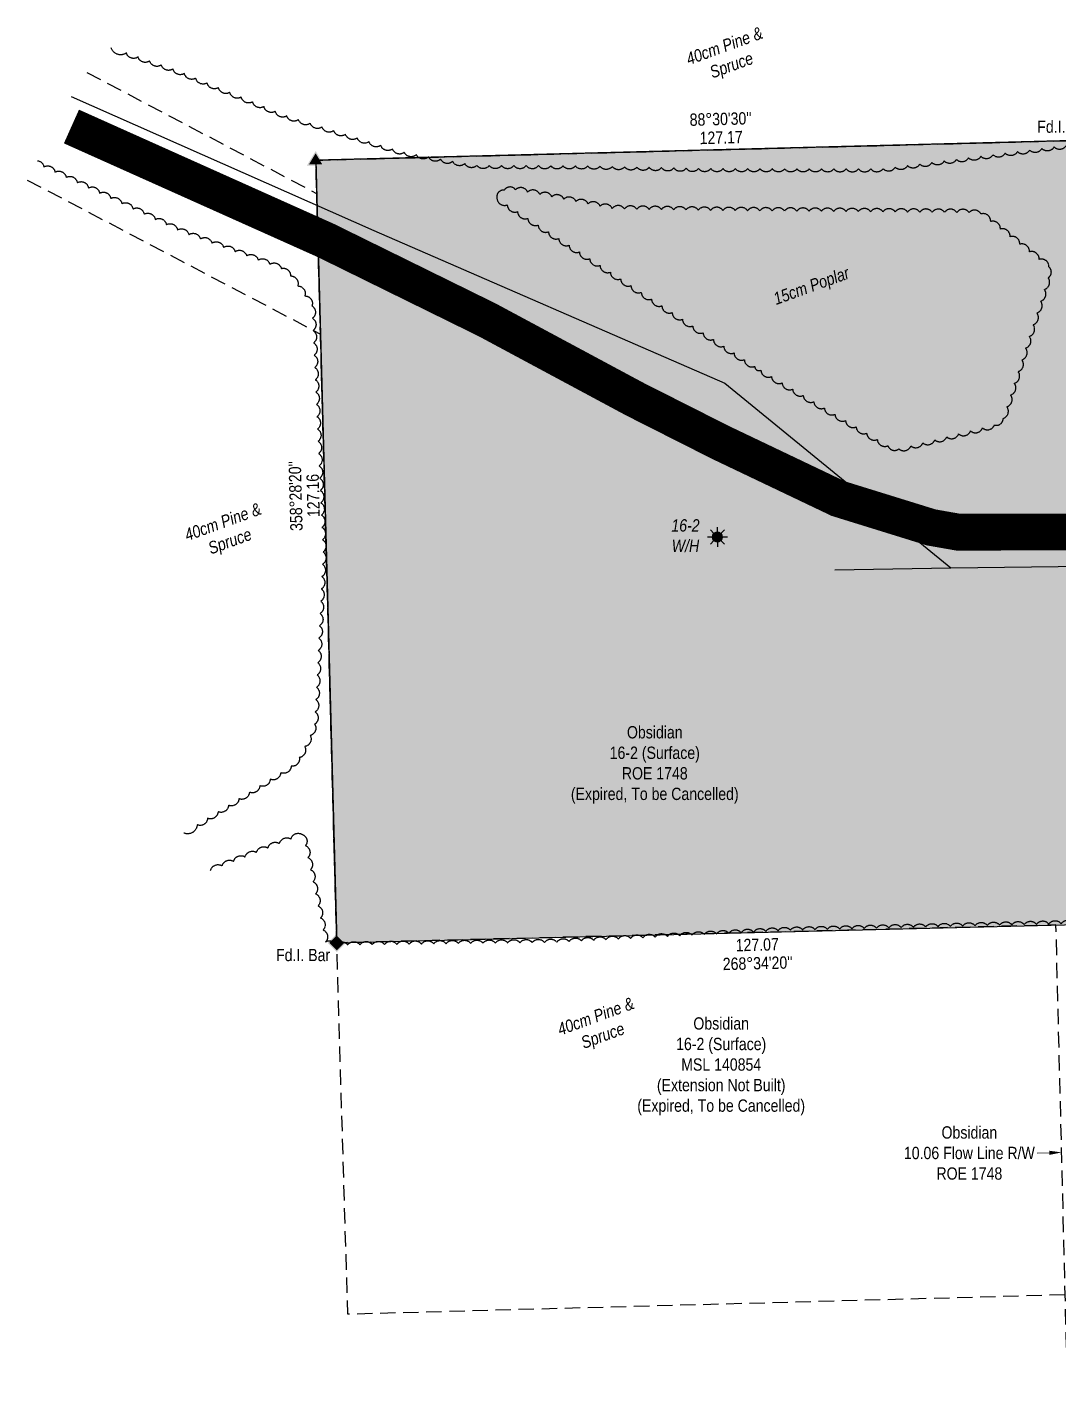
# Model space of a CAD drawing. Extents: x 617220 to 621168, y 5895697 to 5898742.
# Drawn here: x 617569 to 618406, y 5895771 to 5896880 of the extents above; entities that cross this region are included whole.
import ezdxf
from ezdxf.enums import TextEntityAlignment as Align

# ---------------------------------------------------------------- set-up
doc = ezdxf.new("R2010")
doc.units = 0
doc.header["$LTSCALE"] = 5
doc.header["$PDMODE"] = 34
doc.header["$PDSIZE"] = 0.03
doc.linetypes.add('0', pattern=[1, 1, 0])
doc.linetypes.add('foc-ACCESSROAD', pattern=[3.75, 2.5, -1.25])
doc.layers.get('Defpoints').update_dxf_attribs({"color": 9})
for name, color, linetype in [('AS-POWER', 104, 'foc-POWER'), ('AS-ROADS', 254, 'Continuous'), ('C-AR', 13, 'foc-ACCESSROAD'), ('C-WS', 13, 'foc-ACCESSROAD'), ('C-WS-S', 8, 'Continuous'), ('L-BD', 7, 'Continuous'), ('L-MON', 1, 'Continuous'), ('L-MON-T', 1, 'Continuous'), ('P-PROPOSED', 10, 'Continuous'), ('P-PROPOSED-H', 21, 'Continuous'), ('T-BUSH', 110, '0'), ('T-BUSH-T', 110, 'Continuous')]:
    doc.layers.add(name, color=color, linetype=linetype)
doc.layers.add('C-AR-T', color=13, linetype='Continuous', lineweight=9)
doc.layers.add('C-WS-T', color=13, linetype='Continuous', lineweight=9)
doc.styles.add('80CG', font='ARIALN.TTF', dxfattribs={"height": 10})
doc.styles.add('80L', font='ARIALN.TTF', dxfattribs={"height": 10})
doc.styles.add('80LS', font='ARIALNI.TTF', dxfattribs={"height": 10})
doc.styles.add('foc-LtypeFont', font='ARIALN.TTF', dxfattribs={"height": 7.35})
doc.linetypes.add('foc-POWER', pattern='A,6,-1,["P",foc-LtypeFont,S=0.2,R=0,X=-0.625,Y=-0.75],-1.24,4', length=12.24)
doc.dimstyles.new('Compass 5 000', dxfattribs={"dimscale": 5, "dimtxt": 9, "dimasz": 2, "dimexe": 0.2, "dimexo": 0.0625, "dimgap": 0.5, "dimtad": 0, "dimtih": 1, "dimtoh": 1, "dimzin": 0, "dimdsep": 46, "dimtxsty": '80CG', "dimcen": 0.1, "dimse1": 1, "dimse2": 1, "dimclrd": 256, "dimclrt": 256, "dimaunit": 1, "dimadec": 4, "dimazin": 0, "dimtfac": 0.06, "dimtofl": 0, "dimtmove": 0, "dimatfit": 1, "dimfxl": 0.2, "dimtolj": 1, "dimtzin": 0, "dimlwd": -1, "dimarcsym": 0})

# ---------------------------------------------------------------- blocks, each defined once
blk = doc.blocks.new('STRIA')
blk.add_hatch(color=255).paths.add_polyline_path([(-0.04, 1.52), (-1.47, -0.87), (1.39, -0.87)])
blk = doc.blocks.new('STRIAA')
blk.add_blockref('STRIA', (0, 0))
blk = doc.blocks.new('STRIB')
at = {"color": 1}
blk.add_solid([(-1.12, -0.67), (-0.04, 1.13), (1.04, -0.67)], dxfattribs=at)
blk = doc.blocks.new('STRIBB')
blk.add_blockref('STRIB', (0, 0))
blk = doc.blocks.new('STRICC')
for name in ['STRIAA', 'STRIBB']:
    blk.add_blockref(name, (0, 0))
blk = doc.blocks.new('fdspike')
blk.add_blockref('STRICC', (0, 0))
blk = doc.blocks.new('SMONA')
blk.add_hatch(color=255).paths.add_polyline_path([(0, -1.49), (1.49, 0), (0, 1.49), (-1.49, 0)])
blk = doc.blocks.new('SMONAA')
blk.add_blockref('SMONA', (0, 0))
blk = doc.blocks.new('SMONB')
at = {"color": 1}
blk.add_solid([(0, 1.2), (1.2, 0), (-1.2, 0), (0, -1.2)], dxfattribs=at)
blk = doc.blocks.new('SMONBB')
blk.add_blockref('SMONB', (0, 0))
blk = doc.blocks.new('SMONCC')
for name in ['SMONAA', 'SMONBB']:
    blk.add_blockref(name, (0, 0))
blk = doc.blocks.new('FDIBAR')
blk.add_blockref('SMONCC', (0, 0))
blk = doc.blocks.new('GAS')
h = blk.add_hatch(color=255)
h.dxf.hatch_style = 1
edge = h.paths.add_edge_path()
edge.add_arc((0, 0), 0.9, 0, 360)
for p, q in [((-0.81, 0), (-1.62, 0)), ((-0.57, 0.57), (-1.14, 1.14)), ((0, 0.81), (0, 1.62)), ((0.57, 0.57), (1.14, 1.14)), ((1.62, 0), (0.81, 0)), ((-0.57, -0.57), (-1.14, -1.14)), ((0, -0.81), (0, -1.62)), ((1.14, -1.14), (0.57, -0.57))]:
    blk.add_line(p, q)
blk.add_circle((0, 0), 0.8)
blk = doc.blocks.new('*D436')
at = {"layer": 'C-AR-T', "transparency": 16777216}
for p, q in [((618468.9, 5895968.2), (618478.9, 5895968.4)), ((618398.7, 5895966.4), (618388.7, 5895966.2))]:
    blk.add_line(p, q, dxfattribs=at)
for points in [[(618398.6, 5895968.1), (618398.7, 5895964.7), (618408.7, 5895966.7)], [(618468.9, 5895969.8), (618469, 5895966.5), (618458.9, 5895967.9)]]:
    blk.add_solid(points, dxfattribs=at)
at = {"layer": 'Defpoints', "color": 0, "transparency": 16777216}
for p in [(618408.5, 5895974.6), (618458.7, 5895975.8), (618408.7, 5895966.7)]:
    blk.add_point(p, dxfattribs=at)
at = {"layer": 'C-AR-T', "transparency": 16777216, "insert": (618333.7, 5895966.2), "char_height": 10, "attachment_point": 5, "style": '80CG'}
blk.add_mtext('\\A1;Obsidian\\P10.06 Flow Line R/W\\PROE 1748', dxfattribs=at)

msp = doc.modelspace()

# ---------------------------------------------------------------- hatches: boundary and pattern name
at = {"layer": 'P-PROPOSED-H'}
h = msp.add_hatch(color=256, dxfattribs=at)
h.dxf.hatch_style = 1
h.paths.add_polyline_path([(617802.993, 5896772.193), (617819.943, 5896136.848), (618454.863, 5896152.668), (618438.418, 5896788.743)])

# ---------------------------------------------------------------- linework, layer by layer
at = {"layer": 'AS-POWER', "flags": 128}
for points in [[(617604.275, 5896824.053), (617849.981, 5896715.074), (618135.073, 5896591.225), (618318.765, 5896441.256), (619256.907, 5896452.976)], [(618224.447, 5896439.625), (618318.765, 5896441.256)]]:
    msp.add_lwpolyline(points, dxfattribs=at)
at = {"layer": 'AS-ROADS', "flags": 128}
msp.add_lwpolyline([(617604.463, 5896799.628, 29.989, 29.989, 0), (617811.423, 5896706.928, 29.989, 29.989, 0), (617942.088, 5896642.648, 29.989, 29.989, 0), (618061.708, 5896578.438, 29.989, 29.989, 0), (618131.568, 5896543.133, 29.989, 29.989, 0), (618227.258, 5896497.523, 29.989, 29.989, 0), (618302.838, 5896474.118, 29.989, 29.989, 0), (618324.233, 5896470.363, 29.989, 29.989, 0), (618433.763, 5896470.463, 29.989, 29.989, 0), (618604.853, 5896473.803, 29.989, 29.989, 0), (618805.738, 5896479.538, 29.989, 29.989, 0), (618951.678, 5896485.358, 29.989, 29.989, 0), (619075.833, 5896488.368, 29.989, 29.989, 0), (619115.289, 5896490.857, 0, 0, 0)], format="xyseb", dxfattribs=at)
at = {"layer": 'C-AR', "flags": 128}
msp.add_lwpolyline([(617568.639, 5896756.186), (617806.757, 5896631.083), (617803.717, 5896745.052), (617615.005, 5896844.486)], dxfattribs=at)
at = {"layer": 'C-WS', "flags": 128}
msp.add_lwpolyline([(618413.544, 5895770.863), (618411.542, 5895851.061), (618404.04, 5896151.402), (617819.943, 5896136.848), (617806.757, 5896631.083), (617803.717, 5896745.052), (617802.993, 5896772.193), (618438.418, 5896788.743), (618445.347, 5896520.735), (618906.623, 5896532.311), (618982.772, 5896534.222), (619102.384, 5896537.223), (619106.513, 5896537.327), (619109.027, 5896436.794), (619104.908, 5896436.69), (618985.307, 5896433.689), (618909.157, 5896431.778), (618826.821, 5896429.712), (618813.942, 5896429.389), (618537.416, 5896422.449), (618447.946, 5896420.204), (618449.257, 5896369.477), (618454.863, 5896152.668), (618461.817, 5895852.421), (618463.822, 5895772.119)], dxfattribs=at)
msp.add_lwpolyline([(618445.347, 5896520.735), (618447.946, 5896420.204), (618537.416, 5896422.449), (618538.775, 5896371.922), (618553.311, 5895854.891), (618461.817, 5895852.421), (618411.542, 5895851.061), (617828.898, 5895835.32), (617819.943, 5896136.848), (617806.757, 5896631.083), (617803.717, 5896745.052), (617802.993, 5896772.193), (618438.418, 5896788.743), (618445.347, 5896520.735)], close=True, dxfattribs=at)
at = {"layer": 'P-PROPOSED', "flags": 128}
msp.add_lwpolyline([(617802.993, 5896772.193), (617819.943, 5896136.848), (618454.863, 5896152.668), (618438.418, 5896788.743)], close=True, dxfattribs=at)
at = {"layer": 'T-BUSH', "flags": 128}
for points in [[(618545.253, 5896856.824, -0.52056705), (618538.334, 5896849.61, -0.52056705), (618531.414, 5896842.396, -0.52056705), (618524.494, 5896835.181, -0.52056705), (618517.574, 5896827.967, -0.52056705), (618510.654, 5896820.753, -0.52056705), (618503.735, 5896813.539, -0.52056705), (618496.815, 5896806.324, -0.52056705), (618489.895, 5896799.11, -0.52056705), (618481.584, 5896794.526, -0.52056705), (618471.726, 5896792.869, -0.52056705), (618461.868, 5896791.211, -0.52056705), (618452.01, 5896789.554, -0.52056705), (618442.123, 5896788.089, -0.52056705), (618432.207, 5896786.826, -0.52056705), (618422.291, 5896785.563, -0.52056705), (618412.374, 5896784.3, -0.52056705), (618402.458, 5896783.037, -0.52056705), (618392.542, 5896781.774, -0.52056705), (618382.625, 5896780.512, -0.52056705), (618372.709, 5896779.249, -0.52056705), (618362.792, 5896777.986, -0.52056705), (618352.876, 5896776.723, -0.52056705), (618342.96, 5896775.46, -0.52056705), (618333.043, 5896774.197, -0.52056705), (618323.127, 5896772.934, -0.52056705), (618313.211, 5896771.671, -0.52056705), (618303.294, 5896770.408, -0.52056705), (618293.378, 5896769.146, -0.52056705), (618283.462, 5896767.883, -0.52056705), (618273.545, 5896766.62, -0.52056705), (618263.629, 5896765.357, -0.52056705), (618253.644, 5896765.199, -0.52056705), (618243.647, 5896765.224, -0.52056705), (618233.651, 5896765.249, -0.52056705), (618223.654, 5896765.274, -0.52056705), (618213.658, 5896765.298, -0.52056705), (618203.662, 5896765.323, -0.52056705), (618193.665, 5896765.348, -0.52056705), (618183.669, 5896765.373, -0.52056705), (618173.672, 5896765.398, -0.52056705), (618163.676, 5896765.423, -0.52056705), (618153.679, 5896765.448, -0.52056705), (618143.683, 5896765.473, -0.52056705), (618133.687, 5896765.498, -0.52056705), (618123.69, 5896765.523, -0.52056705), (618113.694, 5896765.547, -0.52056705), (618103.699, 5896765.716, -0.52056705), (618093.706, 5896765.974, -0.52056705), (618083.713, 5896766.231, -0.52056705), (618073.72, 5896766.489, -0.52056705), (618063.727, 5896766.747, -0.52056705), (618053.734, 5896767.004, -0.52056705), (618043.74, 5896767.262, -0.52056705), (618033.747, 5896767.52, -0.52056705), (618023.753, 5896767.698, -0.52056705), (618013.757, 5896767.742, -0.52056705), (618003.76, 5896767.786, -0.52056705), (617993.764, 5896767.829, -0.52056705), (617983.768, 5896767.873, -0.52056705), (617973.771, 5896767.917, -0.52056705), (617963.775, 5896767.961, -0.52056705), (617953.778, 5896768.004, -0.52056705), (617943.782, 5896768.048, -0.52056705), (617933.786, 5896768.092, -0.52056705), (617923.922, 5896769.549, -0.52056705), (617914.092, 5896771.367, -0.52056705), (617904.262, 5896773.184, -0.52056705), (617894.433, 5896775.002, -0.52056705), (617884.603, 5896776.819, -0.52056705), (617874.773, 5896778.637, -0.52056705), (617865.175, 5896781.39, -0.52056705), (617855.634, 5896784.372, -0.52056705), (617846.092, 5896787.354, -0.52056705), (617836.551, 5896790.336, -0.52056705), (617827.01, 5896793.318, -0.52056705), (617817.468, 5896796.3, -0.52056705), (617807.927, 5896799.282, -0.52056705), (617798.386, 5896802.265, -0.52056705), (617788.844, 5896805.247, -0.52056705), (617779.303, 5896808.229, -0.52056705), (617770.05, 5896812.004, -0.52056705), (617760.818, 5896815.839, -0.52056705), (617751.587, 5896819.674, -0.52056705), (617742.355, 5896823.509, -0.52056705), (617733.124, 5896827.345, -0.52056705), (617723.892, 5896831.18, -0.52056705), (617714.661, 5896835.015, -0.52056705), (617705.429, 5896838.851, -0.52056705), (617696.198, 5896842.686, -0.52056705), (617686.916, 5896846.388, -0.52056705), (617677.457, 5896849.621, -0.52056705), (617667.998, 5896852.854, -0.52056705), (617658.539, 5896856.087, -0.52056705), (617649.079, 5896859.32, -0.52056705), (617636.773, 5896863.526, -0.52056705)], [(617576.875, 5896771.872, -0.33134828), (617582.152, 5896766.846, -0.52056705), (617591.192, 5896762.579, -0.52056705), (617600.232, 5896758.312, -0.52056705), (617609.272, 5896754.045, -0.52056705), (617618.312, 5896749.778, -0.52056705), (617627.352, 5896745.511, -0.52056705), (617636.392, 5896741.244, -0.52056705), (617645.432, 5896736.976, -0.52056705), (617654.472, 5896732.709, -0.52056705), (617663.512, 5896728.442, -0.52056705), (617672.552, 5896724.175, -0.52056705), (617681.592, 5896719.908, -0.52056705), (617690.632, 5896715.641, -0.52056705), (617699.859, 5896711.821, -0.52056705), (617709.245, 5896708.383, -0.52056705), (617718.632, 5896704.945, -0.52056705), (617728.019, 5896701.508, -0.52056705), (617737.406, 5896698.07, -0.52056705), (617746.792, 5896694.632, -0.52056705), (617756.179, 5896691.194, -0.52056705), (617765.566, 5896687.757, -0.52056705), (617774.953, 5896684.319, -0.52056705), (617782.376, 5896678.299, -0.52056705), (617788.199, 5896670.173, -0.52056705), (617794.022, 5896662.048, -0.52056705), (617799.824, 5896653.915, -0.52056705), (617800.275, 5896643.929, -0.52056705), (617800.726, 5896633.942, -0.52056705), (617801.178, 5896623.956, -0.52056705), (617801.629, 5896613.97, -0.52056705), (617802.08, 5896603.984, -0.52056705), (617802.532, 5896593.997, -0.52056705), (617802.983, 5896584.011, -0.52056705), (617803.434, 5896574.025, -0.52056705), (617803.886, 5896564.039, -0.52056705), (617804.337, 5896554.052, -0.52056705), (617804.788, 5896544.066, -0.52056705), (617805.239, 5896534.08, -0.52056705), (617805.691, 5896524.094, -0.52056705), (617806.142, 5896514.107, -0.52056705), (617806.593, 5896504.121, -0.52056705), (617807.045, 5896494.135, -0.52056705), (617807.496, 5896484.148, -0.52056705), (617807.947, 5896474.162, -0.52056705), (617808.399, 5896464.176, -0.52056705), (617808.85, 5896454.19, -0.52056705), (617808.399, 5896444.205, -0.52056705), (617807.905, 5896434.221, -0.52056705), (617807.412, 5896424.237, -0.52056705), (617806.918, 5896414.253, -0.52056705), (617806.425, 5896404.268, -0.52056705), (617805.931, 5896394.284, -0.52056705), (617805.437, 5896384.3, -0.52056705), (617804.944, 5896374.315, -0.52056705), (617804.45, 5896364.331, -0.52056705), (617803.957, 5896354.347, -0.52056705), (617803.463, 5896344.363, -0.52056705), (617802.97, 5896334.378, -0.52056705), (617802.476, 5896324.394, -0.52056705), (617801.982, 5896314.41, -0.52056705), (617798.332, 5896305.24, -0.52056705), (617793.934, 5896296.263, -0.52056705), (617789.536, 5896287.286, -0.52056705), (617782.95, 5896280.285, -0.52056705), (617774.465, 5896275, -0.52056705), (617765.98, 5896269.716, -0.52056705), (617757.494, 5896264.431, -0.52056705), (617749.009, 5896259.146, -0.52056705), (617740.524, 5896253.861, -0.52056705), (617732.039, 5896248.576, -0.52056705), (617723.553, 5896243.292, -0.52056705), (617715.068, 5896238.007, -0.52056705), (617706.583, 5896232.722, -0.52056705), (617695.812, 5896226.014)], [(617717.533, 5896195.7, -0.52056705), (617726.845, 5896199.335, -0.52056705), (617736.157, 5896202.971, -0.52056705), (617745.469, 5896206.607, -0.52056705), (617754.781, 5896210.243, -0.52056705), (617764.092, 5896213.879, -0.52056705), (617773.404, 5896217.515, -0.52056705), (617782.716, 5896221.151, -0.52056705), (617792.028, 5896224.786, -0.52056705), (617794.523, 5896215.83, -0.52056705), (617796.57, 5896206.046, -0.52056705), (617798.617, 5896196.261, -0.52056705), (617800.664, 5896186.476, -0.52056705), (617802.711, 5896176.692, -0.52056705), (617804.758, 5896166.907, -0.52056705), (617806.805, 5896157.123, -0.52056705), (617808.852, 5896147.338, -0.52056705), (617810.9, 5896137.553, -0.52056705), (617818.767, 5896135.025, -0.52056705), (617828.763, 5896135.15, -0.52056705), (617838.758, 5896135.275, -0.52056705), (617848.754, 5896135.4, -0.52056705), (617858.75, 5896135.525, -0.52056705), (617868.745, 5896135.649, -0.52056705), (617878.741, 5896135.774, -0.52056705), (617888.737, 5896135.899, -0.52056705), (617898.732, 5896136.024, -0.52056705), (617908.728, 5896136.149, -0.52056705), (617918.724, 5896136.274, -0.52056705), (617928.72, 5896136.399, -0.52056705), (617938.715, 5896136.524, -0.52056705), (617948.711, 5896136.648, -0.52056705), (617958.707, 5896136.773, -0.52056705), (617968.702, 5896136.898, -0.52056705), (617978.698, 5896137.023, -0.52056705), (617988.694, 5896137.148, -0.52056705), (617998.687, 5896137.343, -0.52056705), (618008.67, 5896137.86, -0.52056705), (618018.653, 5896138.376, -0.52056705), (618028.636, 5896138.892, -0.52056705), (618038.62, 5896139.408, -0.52056705), (618048.603, 5896139.924, -0.52056705), (618058.586, 5896140.441, -0.52056705), (618068.569, 5896140.957, -0.52056705), (618078.552, 5896141.473, -0.52056705), (618088.535, 5896141.989, -0.52056705), (618098.518, 5896142.505, -0.52056705), (618108.501, 5896143.022, -0.52056705), (618118.484, 5896143.538, -0.52056705), (618128.468, 5896144.054, -0.52056705), (618138.451, 5896144.57, -0.52056705), (618148.434, 5896145.086, -0.52056705), (618158.417, 5896145.603, -0.52056705), (618168.4, 5896146.119, -0.52056705), (618178.383, 5896146.635, -0.52056705), (618188.37, 5896147.05, -0.52056705), (618198.364, 5896147.293, -0.52056705), (618208.357, 5896147.535, -0.52056705), (618218.351, 5896147.778, -0.52056705), (618228.344, 5896148.02, -0.52056705), (618238.338, 5896148.263, -0.52056705), (618248.331, 5896148.505, -0.52056705), (618258.325, 5896148.748, -0.52056705), (618268.318, 5896148.99, -0.52056705), (618278.312, 5896149.233, -0.52056705), (618288.305, 5896149.475, -0.52056705), (618298.299, 5896149.717, -0.52056705), (618308.292, 5896149.96, -0.52056705), (618318.286, 5896150.202, -0.52056705), (618328.279, 5896150.445, -0.52056705), (618338.273, 5896150.687, -0.52056705), (618348.266, 5896150.93, -0.52056705), (618358.26, 5896151.172, -0.52056705), (618368.254, 5896151.415, -0.52056705), (618378.247, 5896151.657, -0.52056705), (618388.241, 5896151.9, -0.52056705), (618398.234, 5896152.142, -0.52056705), (618408.228, 5896152.385, -0.52056705), (618418.221, 5896152.627, -0.52056705), (618428.215, 5896152.87, -0.52056705), (618437.994, 5896153.602, -0.52056705), (618444.952, 5896160.779, -0.52056705), (618451.911, 5896167.956, -0.52056705), (618458.317, 5896175.356, -0.52056705), (618458.304, 5896185.353, -0.52056705), (618458.29, 5896195.349, -0.52056705), (618458.276, 5896205.346, -0.52056705), (618458.263, 5896215.342, -0.52056705), (618458.249, 5896225.338, -0.52056705), (618458.236, 5896235.335, -0.52056705), (618458.222, 5896245.331, -0.52056705), (618458.209, 5896255.328, -0.52056705), (618458.195, 5896265.324, -0.52056705), (618458.181, 5896275.321, -0.52056705), (618458.168, 5896285.317, -0.52056705), (618457.488, 5896295.288, -0.52056705), (618456.723, 5896305.255, -0.52056705), (618455.959, 5896315.222, -0.52056705), (618455.194, 5896325.189, -0.52056705), (618454.43, 5896335.156, -0.52056705), (618453.666, 5896345.124, -0.52056705), (618452.901, 5896355.091, -0.52056705), (618452.137, 5896365.058, -0.52056705), (618451.373, 5896375.025, -0.52056705), (618458.726, 5896379.32, -0.52056705), (618468.349, 5896382.028, -0.52056705), (618477.971, 5896384.737, -0.52056705), (618487.594, 5896387.446, -0.52056705), (618497.216, 5896390.155, -0.52056705), (618506.838, 5896392.864, -0.52056705), (618516.461, 5896395.573, -0.52056705), (618526.083, 5896398.282, -0.52056705), (618535.706, 5896400.991, -0.52056705), (618545.328, 5896403.7, -0.52056705), (618554.951, 5896406.408, -0.52056705), (618564.573, 5896409.117, -0.52056705), (618574.195, 5896411.826, -0.52056705), (618583.818, 5896414.535, -0.52056705), (618593.716, 5896415.053, -0.52056705), (618603.709, 5896414.81, -0.52056705), (618613.703, 5896414.566, -0.52056705), (618623.696, 5896414.322, -0.52056705), (618633.69, 5896414.078, -0.52056705), (618643.683, 5896413.835, -0.52056705), (618653.677, 5896413.591, -0.52056705), (618663.67, 5896413.347, -0.52056705), (618673.664, 5896413.104, -0.52056705), (618683.657, 5896412.86, -0.52056705), (618693.65, 5896412.616, -0.52056705), (618703.644, 5896412.373, -0.52056705), (618713.637, 5896412.129, -0.52056705), (618723.631, 5896411.885, -0.52056705), (618733.624, 5896411.641, -0.52056705), (618743.618, 5896411.398, -0.52056705), (618753.611, 5896411.154, -0.52056705), (618763.605, 5896410.91, -0.52056705), (618773.452, 5896410.216, -0.52056705), (618781.689, 5896404.551, -0.52056705), (618789.925, 5896398.886, -0.52056705), (618798.162, 5896393.222, -0.52056705), (618806.398, 5896387.557, -0.52056705), (618812.689, 5896379.942, -0.52056705), (618818.37, 5896371.717, -0.52056705), (618824.05, 5896363.492, -0.52056705), (618829.731, 5896355.266, -0.52056705), (618835.412, 5896347.041, -0.52056705), (618837.478, 5896337.662, -0.52056705), (618837.61, 5896327.666, -0.52056705), (618837.743, 5896317.671, -0.52056705), (618837.876, 5896307.675, -0.52056705), (618838.008, 5896297.679, -0.52056705), (618838.141, 5896287.684, -0.52056705), (618838.334, 5896273.153, -0.52056705)]]:
    msp.add_lwpolyline(points, format="xyb", dxfattribs=at)
msp.add_lwpolyline([(618164.392, 5896601.69, 0.52056705), (618172.986, 5896596.584, 0.52056705), (618181.58, 5896591.478, 0.52056705), (618190.174, 5896586.372, 0.52056705), (618198.768, 5896581.266, 0.52056705), (618207.362, 5896576.16, 0.52056705), (618215.956, 5896571.054, 0.52056705), (618224.55, 5896565.948, 0.52056705), (618233.144, 5896560.842, 0.52056705), (618241.738, 5896555.736, 0.52056705), (618250.332, 5896550.63, 0.52056705), (618258.926, 5896545.524, 0.52056705), (618267.521, 5896540.418, 0.52056705), (618276.492, 5896537.887, 0.52056705), (618286.189, 5896540.314, 0.52056705), (618295.886, 5896542.741, 0.52056705), (618305.584, 5896545.168, 0.52056705), (618315.281, 5896547.595, 0.52056705), (618324.978, 5896550.022, 0.52056705), (618334.676, 5896552.449, 0.52056705), (618344.373, 5896554.876, 0.52056705), (618354.07, 5896557.303, 0.52056705), (618361.102, 5896562.574, 0.52056705), (618364.149, 5896572.095, 0.52056705), (618367.196, 5896581.615, 0.52056705), (618370.243, 5896591.136, 0.52056705), (618373.291, 5896600.657, 0.52056705), (618376.338, 5896610.177, 0.52056705), (618379.385, 5896619.698, 0.52056705), (618382.432, 5896629.219, 0.52056705), (618385.479, 5896638.74, 0.52056705), (618388.526, 5896648.26, 0.52056705), (618391.574, 5896657.781, 0.52056705), (618394.621, 5896667.302, 0.52056705), (618397.668, 5896676.822, 0.52056705), (618398.289, 5896685.595, 0.52056705), (618390.407, 5896691.743, 0.52056705), (618382.525, 5896697.891, 0.52056705), (618374.643, 5896704.04, 0.52056705), (618366.761, 5896710.188, 0.52056705), (618358.879, 5896716.336, 0.52056705), (618350.997, 5896722.485, 0.52056705), (618343.115, 5896728.633, 0.52056705), (618333.485, 5896729.767, 0.52056705), (618323.489, 5896729.85, 0.52056705), (618313.493, 5896729.933, 0.52056705), (618303.497, 5896730.017, 0.52056705), (618293.501, 5896730.1, 0.52056705), (618283.504, 5896730.184, 0.52056705), (618273.508, 5896730.267, 0.52056705), (618263.512, 5896730.35, 0.52056705), (618253.516, 5896730.434, 0.52056705), (618243.52, 5896730.517, 0.52056705), (618233.524, 5896730.6, 0.52056705), (618223.528, 5896730.684, 0.52056705), (618213.532, 5896730.767, 0.52056705), (618203.536, 5896730.851, 0.52056705), (618193.539, 5896730.934, 0.52056705), (618183.543, 5896731.017, 0.52056705), (618173.547, 5896731.101, 0.52056705), (618163.551, 5896731.184, 0.52056705), (618153.555, 5896731.267, 0.52056705), (618143.559, 5896731.351, 0.52056705), (618133.563, 5896731.434, 0.52056705), (618123.567, 5896731.517, 0.52056705), (618113.572, 5896731.682, 0.52056705), (618103.576, 5896731.848, 0.52056705), (618093.581, 5896732.014, 0.52056705), (618083.586, 5896732.18, 0.52056705), (618073.591, 5896732.346, 0.52056705), (618063.596, 5896732.512, 0.52056705), (618053.601, 5896732.677, 0.52056705), (618043.627, 5896733.048, 0.52056705), (618033.815, 5896734.956, 0.52056705), (618024.002, 5896736.864, 0.52056705), (618014.189, 5896738.772, 0.52056705), (618004.377, 5896740.68, 0.52056705), (617994.564, 5896742.588, 0.52056705), (617984.751, 5896744.496, 0.52056705), (617974.939, 5896746.404, 0.52056705), (617965.126, 5896748.312, 0.52056705), (617955.929, 5896747.954, 0.52056705), (617950.054, 5896741.461, 0.52056705), (617958.425, 5896735.996, 0.52056705), (617966.795, 5896730.532, 0.52056705), (617975.166, 5896725.068, 0.52056705), (617983.537, 5896719.603, 0.52056705), (617991.908, 5896714.139, 0.52056705), (618000.279, 5896708.675, 0.52056705), (618008.649, 5896703.21, 0.52056705), (618017.02, 5896697.746, 0.52056705), (618025.391, 5896692.282, 0.52056705), (618033.762, 5896686.817, 0.52056705), (618042.133, 5896681.353, 0.52056705), (618050.503, 5896675.889, 0.52056705), (618058.874, 5896670.424, 0.52056705), (618067.245, 5896664.96, 0.52056705), (618075.616, 5896659.496, 0.52056705), (618083.987, 5896654.031, 0.52056705), (618092.357, 5896648.567, 0.52056705), (618100.728, 5896643.103, 0.52056705), (618109.099, 5896637.638, 0.52056705), (618117.47, 5896632.174, 0.52056705), (618125.841, 5896626.71, 0.52056705), (618134.211, 5896621.245, 0.52056705), (618142.582, 5896615.781, 0.52056705), (618150.953, 5896610.317, 0.52056705), (618159.324, 5896604.852, 0.52056705)], format="xyb", close=True, dxfattribs=at)

# ---------------------------------------------------------------- block references
at = {"layer": 'C-WS-S', "xscale": 4.9982302, "yscale": 4.9982302, "zscale": 4.9982302}
msp.add_blockref('GAS', (618129.063, 5896466.358), dxfattribs=at)
at = {"layer": 'L-MON', "xscale": 4.9982302, "yscale": 4.9982302, "zscale": 4.9982302}
for name, p in [('fdspike', (617802.993, 5896772.193)), ('FDIBAR', (617819.943, 5896136.848))]:
    msp.add_blockref(name, p, dxfattribs=at)

# ---------------------------------------------------------------- texts
at = {"layer": 'C-WS-T', "char_height": 10, "attachment_point": 5, "style": '80CG'}
for s, insert in [('\\A1;{\\fArial Narrow|b0|i1|c0|p34;16-2\\PW/H}', (618103.161, 5896467.368)), ('\\A1;Obsidian\\P16-2 (Surface)\\PROE 1748\\P(Expired, To be Cancelled)', (618078.208, 5896281.327)), ('\\A1;Obsidian\\P16-2 (Surface)\\PMSL 140854\\P(Extension Not Built)\\P(Expired, To be Cancelled)', (618132.153, 5896036.587))]:
    msp.add_mtext(s, dxfattribs=dict(at, insert=insert))
at = {"layer": 'L-BD', "style": '80L'}
for s, height, rotation, p in [("88°30'30''", 9.9965, 1.492, (618131.726, 5896805.755)), ('127.17', 9.9965, 1.492, (618132.117, 5896790.765)), ("358°28'20''", 9.99646, 91.5282, (617786.513, 5896499.667)), ('127.16', 9.9965, 91.5282, (617800.753, 5896500.047)), ('127.07', 9.9965, 1.4273, (618161.422, 5896135.357)), ("268°34'20''", 9.99646, 1.4273, (618161.795, 5896120.367))]:
    msp.add_text(s, height=height, rotation=rotation, dxfattribs=at).set_placement(p, align=Align.MIDDLE)
at = {"layer": 'L-MON-T', "char_height": 10, "width": 44.19277, "attachment_point": 5, "style": '80CG'}
for insert in [(618410.813, 5896799.418), (617792.612, 5896126.934)]:
    msp.add_mtext('\\A1;Fd.I. Bar', dxfattribs=dict(at, insert=insert))
at = {"layer": 'T-BUSH-T', "char_height": 10, "attachment_point": 2, "rotation": 20, "style": '80LS'}
for s, insert, width in [('40cm Pine & Spruce', (618133.036, 5896869.87), 66.2531), ('15cm Poplar', (618203.631, 5896675.1), 65.7522), ('40cm Pine & Spruce', (617725.682, 5896483.417), 66.2531), ('40cm Pine & Spruce', (618028.534, 5896082.029), 66.2531)]:
    msp.add_mtext(s, dxfattribs=dict(at, insert=insert, width=width))

# ---------------------------------------------------------------- dimensions: what is measured, and where the dimension line sits
at = {"layer": 'C-AR-T'}
dim = msp.add_aligned_dim(p1=(618458.734, 5895975.838), p2=(618408.456, 5895974.583), distance=7.93, text='Obsidian\\P10.06 Flow Line R/W\\PROE 1748', dimstyle='Compass 5 000', dxfattribs=at)
dim.commit()
dim.dimension.update_dxf_attribs({"geometry": '*D436', "text_midpoint": (618333.661, 5895966.156)})

doc.saveas('drawing.dxf')
